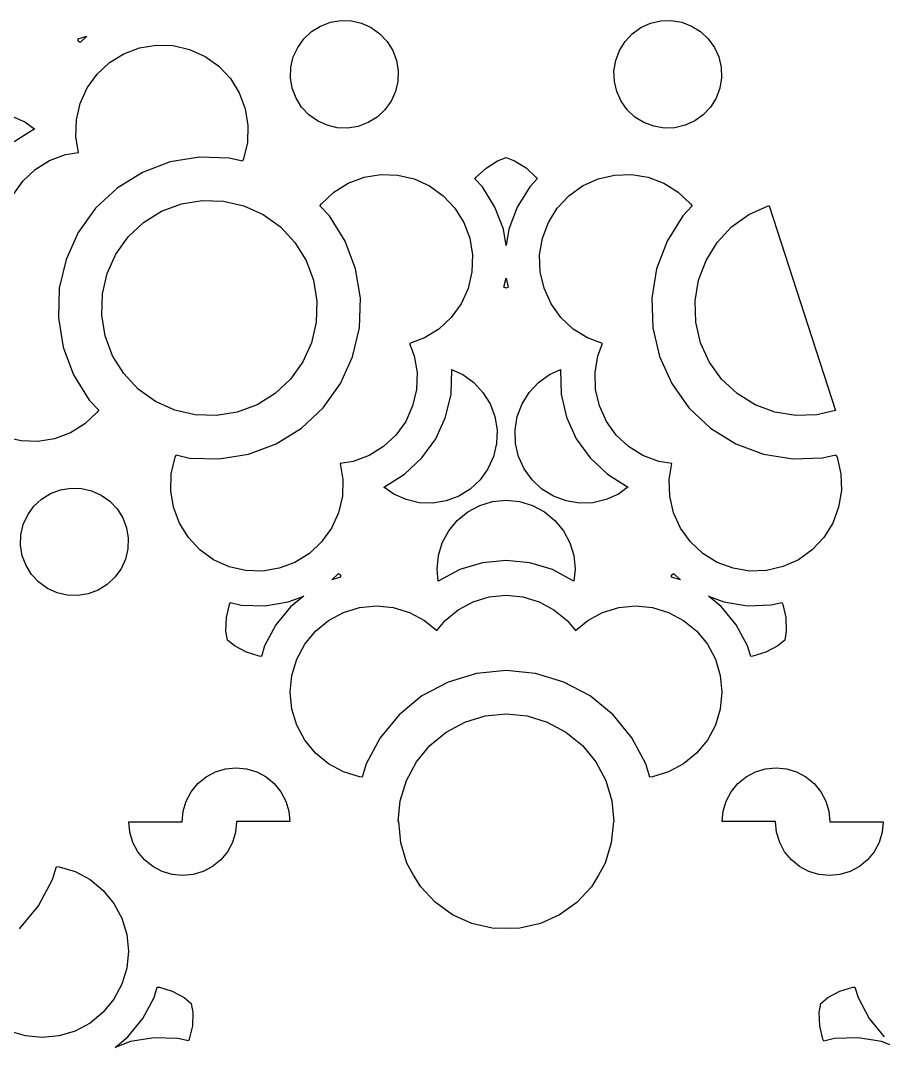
# Model space of a CAD drawing. Header units: metres. Extents: x -75 to 75, y 0 to 231.
# Drawn here: x 12.95 to 40.58, y 51.41 to 84.3 of the extents above; entities that cross this region are included whole.
import ezdxf

# ---------------------------------------------------------------- set-up
doc = ezdxf.new("R2010")
doc.units = ezdxf.units.M

msp = doc.modelspace()

# ---------------------------------------------------------------- linework, layer by layer
for p, q in [((22.5584, 84.1242), (22.875, 84.2436)), ((22.875, 84.2436), (23.2084, 84.2987)), ((23.2084, 84.2987), (23.5476, 84.2883)), ((23.5476, 84.2883), (23.8758, 84.2112)), ((23.8758, 84.2112), (24.1831, 84.072)), ((32.8186, 84.0726), (33.1242, 84.2112)), ((33.1242, 84.2112), (33.4524, 84.2877)), ((33.4524, 84.2877), (33.7916, 84.2993)), ((33.7916, 84.2993), (34.125, 84.2436)), ((34.125, 84.2436), (34.4416, 84.1242)), ((22.0244, 83.7148), (22.2714, 83.9456)), ((22.2714, 83.9456), (22.5584, 84.1242)), ((24.1831, 84.072), (24.4603, 83.8737)), ((32.5403, 83.8737), (32.8186, 84.0726)), ((34.4416, 84.1242), (34.7292, 83.945)), ((34.7292, 83.945), (34.9762, 83.7142)), ((14.7962, 83.7119), (15.0809, 83.7983)), ((14.8026, 83.6447), (14.7962, 83.7119)), ((14.8043, 83.6383), (14.8026, 83.6447)), ((14.8629, 83.5942), (14.8043, 83.6383)), ((15.0809, 83.7983), (14.8629, 83.5942)), ((21.8284, 83.4406), (22.0244, 83.7148)), ((24.4603, 83.8737), (24.6917, 83.6273)), ((24.6917, 83.6273), (24.8702, 83.3397)), ((32.1303, 83.3397), (32.3089, 83.6273)), ((32.3089, 83.6273), (32.5403, 83.8737)), ((34.9762, 83.7142), (35.1721, 83.44)), ((15.7982, 82.9506), (16.2591, 83.2376)), ((16.2591, 83.2376), (16.7659, 83.4278)), ((16.7659, 83.4278), (17.2993, 83.5154)), ((17.2993, 83.5154), (17.8421, 83.4985)), ((17.8421, 83.4985), (18.368, 83.3756)), ((18.368, 83.3756), (18.862, 83.1518)), ((21.6881, 83.1321), (21.8284, 83.4406)), ((24.8702, 83.3397), (24.9897, 83.0231)), ((32.0109, 83.0231), (32.1303, 83.3397)), ((35.1721, 83.44), (35.3119, 83.1315)), ((15.4033, 82.5807), (15.7982, 82.9506)), ((18.862, 83.1518), (19.3027, 82.8364)), ((21.6116, 82.8039), (21.6881, 83.1321)), ((24.9897, 83.0231), (25.0442, 82.6897)), ((31.9558, 82.6897), (32.0109, 83.0231)), ((35.3119, 83.1315), (35.3878, 82.8033)), ((15.0884, 82.1411), (15.4033, 82.5807)), ((19.3027, 82.8364), (19.6726, 82.4415)), ((21.6006, 82.4647), (21.6116, 82.8039)), ((25.0442, 82.6897), (25.0332, 82.351)), ((31.968, 82.3516), (31.9558, 82.6897)), ((35.3878, 82.8033), (35.4, 82.4641)), ((19.6726, 82.4415), (19.9585, 81.9805)), ((21.6551, 82.1313), (21.6006, 82.4647)), ((25.0332, 82.351), (24.9566, 82.0229)), ((32.0439, 82.0229), (31.968, 82.3516)), ((35.4, 82.4641), (35.3449, 82.1301)), ((14.8646, 81.6471), (15.0884, 82.1411)), ((19.9585, 81.9805), (20.1487, 81.4743)), ((21.7745, 81.8147), (21.6551, 82.1313)), ((24.9566, 82.0229), (24.8169, 81.7144)), ((32.1837, 81.715), (32.0439, 82.0229)), ((35.3449, 82.1301), (35.2255, 81.8141)), ((14.7411, 81.1201), (14.8646, 81.6471)), ((21.9531, 81.5271), (21.7745, 81.8147)), ((24.8169, 81.7144), (24.6198, 81.439)), ((32.3797, 81.4401), (32.1837, 81.715)), ((35.2255, 81.8141), (35.0463, 81.5259)), ((20.1487, 81.4743), (20.2374, 80.9409)), ((22.1844, 81.2807), (21.9531, 81.5271)), ((22.4628, 81.0818), (22.1844, 81.2807)), ((24.6198, 81.439), (24.3733, 81.2088)), ((32.6267, 81.2094), (32.3797, 81.4401)), ((34.8156, 81.2795), (34.5413, 81.0835)), ((35.0463, 81.5259), (34.8156, 81.2795)), ((12.7013, 81.2285), (13.0967, 81.0499)), ((13.0967, 81.0499), (13.4133, 80.8238)), ((14.7243, 80.5785), (14.7411, 81.1201)), ((20.2374, 80.9409), (20.22, 80.3982)), ((22.7689, 80.9432), (22.4628, 81.0818)), ((23.0965, 80.8661), (22.7689, 80.9432)), ((24.0857, 81.0296), (23.7691, 80.9102)), ((24.3733, 81.2088), (24.0857, 81.0296)), ((32.9143, 81.0302), (32.6267, 81.2094)), ((33.2309, 80.9107), (32.9143, 81.0302)), ((34.2317, 80.9438), (33.9035, 80.8667)), ((34.5413, 81.0835), (34.2317, 80.9438)), ((13.3918, 80.8156), (12.7465, 80.4138)), ((13.4133, 80.8238), (13.3918, 80.8156)), ((23.4357, 80.8557), (23.0965, 80.8661)), ((23.7691, 80.9102), (23.4357, 80.8557)), ((33.5643, 80.8551), (33.2309, 80.9107)), ((33.9035, 80.8667), (33.5643, 80.8551)), ((14.8078, 80.0758), (14.7243, 80.5785)), ((20.22, 80.3982), (20.0965, 79.8723)), ((13.8847, 79.816), (14.3921, 80.0074)), ((14.3921, 80.0074), (14.8078, 80.0758)), ((13.4243, 79.5302), (13.8847, 79.816)), ((17.7452, 79.7708), (16.8569, 79.4362)), ((18.6828, 79.9256), (17.7452, 79.7708)), ((19.632, 79.8949), (18.6828, 79.9256)), ((20.0611, 79.794), (19.632, 79.8949)), ((20.0965, 79.8723), (20.0611, 79.794)), ((27.8581, 79.576), (28.2269, 79.8056)), ((28.2269, 79.8056), (28.5006, 79.9082)), ((28.5006, 79.9082), (28.7737, 79.8062)), ((28.7737, 79.8062), (29.1425, 79.5765)), ((13.0294, 79.1596), (13.4243, 79.5302)), ((16.8569, 79.4362), (16.0504, 78.9352)), ((23.4473, 79.0866), (23.9541, 79.2773)), ((23.9541, 79.2773), (24.4875, 79.3649)), ((24.4875, 79.3649), (25.0297, 79.3487)), ((25.0297, 79.3487), (25.5562, 79.2252)), ((27.5033, 79.2263), (27.5421, 79.2802)), ((27.5421, 79.2802), (27.8581, 79.576)), ((29.1425, 79.5765), (29.4579, 79.2808)), ((29.4579, 79.2808), (29.4967, 79.2269)), ((31.4444, 79.2257), (31.9703, 79.3481)), ((31.9703, 79.3481), (32.513, 79.3661)), ((32.513, 79.3661), (33.0459, 79.2779)), ((33.0459, 79.2779), (33.5533, 79.0872)), ((12.714, 78.7201), (13.0294, 79.1596)), ((22.9864, 78.8001), (23.4473, 79.0866)), ((25.5562, 79.2252), (26.0502, 79.0013)), ((26.0502, 79.0013), (26.4903, 78.6859)), ((27.7439, 78.9683), (27.5033, 79.2263)), ((28.1457, 78.3235), (27.7439, 78.9683)), ((29.2561, 78.9689), (28.8543, 78.3235)), ((29.4967, 79.2269), (29.2561, 78.9689)), ((30.5097, 78.6865), (30.9498, 79.0019)), ((30.9498, 79.0019), (31.4444, 79.2257)), ((33.5533, 79.0872), (34.0142, 78.8001)), ((16.0504, 78.9352), (15.3569, 78.2847)), ((22.5915, 78.4302), (22.9864, 78.8001)), ((26.4903, 78.6859), (26.8602, 78.291)), ((30.1398, 78.2916), (30.5097, 78.6865)), ((34.0142, 78.8001), (34.4085, 78.4308)), ((15.3569, 78.2847), (14.8032, 77.5135)), ((17.4716, 78.1884), (18.1053, 78.4279)), ((18.1053, 78.4279), (18.7739, 78.5375)), ((18.7739, 78.5375), (19.4511, 78.5154)), ((19.4511, 78.5154), (20.1092, 78.3618)), ((20.1092, 78.3618), (20.7244, 78.0835)), ((22.5422, 78.3618), (22.5915, 78.4302)), ((22.8443, 78.0394), (22.5422, 78.3618)), ((26.8602, 78.291), (27.1467, 77.8301)), ((28.413, 77.6126), (28.1457, 78.3235)), ((28.8543, 78.3235), (28.587, 77.6132)), ((29.8539, 77.8307), (30.1398, 78.2916)), ((34.4578, 78.3624), (34.1563, 78.04)), ((34.4085, 78.4308), (34.4578, 78.3624)), ((36.2727, 78.0817), (36.8914, 78.3612)), ((36.8914, 78.3612), (36.9192, 78.3677)), ((36.9192, 78.3677), (39.0509, 71.8072)), ((16.8964, 77.8307), (17.4716, 78.1884)), ((20.7244, 78.0835), (21.2782, 77.6869)), ((23.3459, 77.2328), (22.8443, 78.0394)), ((34.1563, 78.04), (33.6547, 77.2334)), ((35.7224, 77.6874), (36.2727, 78.0817)), ((16.4023, 77.3674), (16.8964, 77.8307)), ((21.2782, 77.6869), (21.7403, 77.1928)), ((27.1467, 77.8301), (27.3369, 77.3239)), ((29.6631, 77.3245), (29.8539, 77.8307)), ((35.2597, 77.1934), (35.7224, 77.6874)), ((14.8032, 77.5135), (14.4124, 76.649)), ((16.0081, 76.8183), (16.4023, 77.3674)), ((27.3369, 77.3239), (27.4256, 76.7899)), ((28.5, 77.0902), (28.413, 77.6126)), ((28.587, 77.6132), (28.5, 77.0902)), ((29.5744, 76.7904), (29.6631, 77.3245)), ((21.7403, 77.1928), (22.0981, 76.6182)), ((23.6798, 76.344), (23.3459, 77.2328)), ((33.6547, 77.2334), (33.3202, 76.3445)), ((34.9025, 76.6182), (35.2597, 77.1934)), ((14.4124, 76.649), (14.1955, 75.7235)), ((15.7292, 76.2013), (16.0081, 76.8183)), ((27.4256, 76.7899), (27.4082, 76.2477)), ((29.593, 76.2477), (29.5744, 76.7904)), ((22.0981, 76.6182), (22.3369, 75.9833)), ((23.8352, 75.407), (23.6798, 76.344)), ((33.3202, 76.3445), (33.1653, 75.4075)), ((34.6631, 75.9839), (34.9025, 76.6182)), ((15.5749, 75.5426), (15.7292, 76.2013)), ((22.3369, 75.9833), (22.4465, 75.3159)), ((27.4082, 76.2477), (27.2847, 75.7218)), ((28.4322, 75.7601), (28.5, 76.0494)), ((28.5, 76.0494), (28.5678, 75.7607)), ((29.7153, 75.7224), (29.593, 76.2477)), ((34.5529, 75.3165), (34.6631, 75.9839)), ((14.1955, 75.7235), (14.1648, 74.7749)), ((27.2847, 75.7218), (27.0614, 75.2278)), ((28.4994, 75.7305), (28.4322, 75.7601)), ((28.5064, 75.7322), (28.4994, 75.7305)), ((28.5678, 75.7607), (28.5064, 75.7322)), ((29.9391, 75.2278), (29.7153, 75.7224)), ((15.5535, 74.866), (15.5749, 75.5426)), ((23.8045, 74.4583), (23.8352, 75.407)), ((33.1653, 75.4075), (33.1961, 74.4589)), ((22.4465, 75.3159), (22.4251, 74.6393)), ((27.0614, 75.2278), (26.7454, 74.7877)), ((30.254, 74.7888), (29.9391, 75.2278)), ((34.5761, 74.6398), (34.5529, 75.3165)), ((14.1648, 74.7749), (14.3202, 73.8379)), ((15.6631, 74.1986), (15.5535, 74.866)), ((26.7454, 74.7877), (26.3511, 74.4178)), ((30.6494, 74.4183), (30.254, 74.7888)), ((22.4251, 74.6393), (22.2708, 73.9806)), ((23.5876, 73.5329), (23.8045, 74.4583)), ((26.3511, 74.4178), (25.8907, 74.1319)), ((31.1098, 74.1325), (30.6494, 74.4183)), ((33.1961, 74.4589), (33.4129, 73.5335)), ((34.7297, 73.9811), (34.5761, 74.6398)), ((15.9019, 73.5637), (15.6631, 74.1986)), ((25.8907, 74.1319), (25.4135, 73.9527)), ((31.587, 73.9533), (31.1098, 74.1325)), ((14.3202, 73.8379), (14.6541, 72.949)), ((22.2708, 73.9806), (21.9919, 73.3636)), ((25.4135, 73.9527), (25.5614, 73.5579)), ((31.4386, 73.5584), (31.587, 73.9533)), ((35.0086, 73.3636), (34.7297, 73.9811)), ((16.2597, 72.989), (15.9019, 73.5637)), ((21.9919, 73.3636), (21.5971, 72.8139)), ((23.1968, 72.6684), (23.5876, 73.5329)), ((25.5614, 73.5579), (25.6495, 73.0233)), ((31.3505, 73.0238), (31.4386, 73.5584)), ((33.4129, 73.5335), (33.8037, 72.6684)), ((35.4023, 72.8145), (35.0086, 73.3636)), ((25.6495, 73.0233), (25.6327, 72.4817)), ((26.7373, 72.3367), (26.7622, 73.0963)), ((26.7622, 73.0963), (26.7582, 73.1189)), ((26.7582, 73.1189), (27.113, 72.9577)), ((29.8875, 72.9583), (30.2424, 73.1189)), ((30.2424, 73.1189), (30.2383, 73.0969)), ((30.2383, 73.0969), (30.2633, 72.3373)), ((31.3684, 72.4823), (31.3505, 73.0238)), ((14.6541, 72.949), (15.1557, 72.1425)), ((16.7218, 72.495), (16.2597, 72.989)), ((21.5971, 72.8139), (21.1036, 72.3512)), ((27.113, 72.9577), (27.4644, 72.7055)), ((27.4644, 72.7055), (27.7607, 72.3901)), ((29.2393, 72.3907), (29.5356, 72.7061)), ((29.5356, 72.7061), (29.8875, 72.9583)), ((35.8964, 72.3518), (35.4023, 72.8145)), ((17.2756, 72.0984), (16.7218, 72.495)), ((22.6431, 71.8972), (23.1968, 72.6684)), ((25.6327, 72.4817), (25.5092, 71.9558)), ((27.7607, 72.3901), (27.9892, 72.0219)), ((29.0108, 72.0225), (29.2393, 72.3907)), ((31.4914, 71.9564), (31.3684, 72.4823)), ((33.8037, 72.6684), (34.3569, 71.8978)), ((15.1557, 72.1425), (15.4578, 71.8201)), ((17.8908, 71.8201), (17.2756, 72.0984)), ((21.1036, 72.3512), (20.5284, 71.9935)), ((26.5639, 71.5969), (26.7373, 72.3367)), ((30.2633, 72.3373), (30.4361, 71.5974)), ((36.4721, 71.994), (35.8964, 72.3518)), ((15.4079, 71.7511), (15.0136, 71.3817)), ((15.4578, 71.8201), (15.4079, 71.7511)), ((18.5489, 71.6664), (17.8908, 71.8201)), ((19.8947, 71.754), (19.2261, 71.6444)), ((20.5284, 71.9935), (19.8947, 71.754)), ((21.9496, 71.2466), (22.6431, 71.8972)), ((25.5092, 71.9558), (25.286, 71.4618)), ((27.9892, 72.0219), (28.1422, 71.616)), ((28.8578, 71.6166), (29.0108, 72.0225)), ((31.7146, 71.4618), (31.4914, 71.9564)), ((34.3569, 71.8978), (35.0504, 71.2472)), ((37.1059, 71.7546), (36.4721, 71.994)), ((37.7739, 71.6444), (37.1059, 71.7546)), ((39.0509, 71.8072), (38.4511, 71.667)), ((15.0136, 71.3817), (14.5527, 71.0953)), ((19.2261, 71.6444), (18.5489, 71.6664)), ((25.286, 71.4618), (24.97, 71.0217)), ((26.2508, 70.9051), (26.5639, 71.5969)), ((28.1422, 71.616), (28.2124, 71.1898)), ((28.7876, 71.1904), (28.8578, 71.6166)), ((30.4361, 71.5974), (30.7498, 70.9051)), ((32.0294, 71.0228), (31.7146, 71.4618)), ((38.4511, 71.667), (37.7739, 71.6444)), ((14.5527, 71.0953), (14.0459, 70.9045)), ((21.1431, 70.7457), (21.9496, 71.2466)), ((28.2124, 71.1898), (28.1985, 70.7561)), ((28.8021, 70.7567), (28.7876, 71.1904)), ((35.0504, 71.2472), (35.8569, 70.7462)), ((12.9703, 70.8332), (12.4438, 70.9567)), ((13.5125, 70.8164), (12.9703, 70.8332)), ((14.0459, 70.9045), (13.5125, 70.8164)), ((20.2548, 70.4111), (21.1431, 70.7457)), ((24.97, 71.0217), (24.5757, 70.6517)), ((25.8084, 70.2876), (26.2508, 70.9051)), ((28.1985, 70.7561), (28.0999, 70.3351)), ((28.9001, 70.3357), (28.8021, 70.7567)), ((30.7498, 70.9051), (31.1922, 70.2882)), ((32.4243, 70.6523), (32.0294, 71.0228)), ((35.8569, 70.7462), (36.7458, 70.4117)), ((19.3172, 70.2563), (20.2548, 70.4111)), ((24.5757, 70.6517), (24.1153, 70.3659)), ((32.8847, 70.3665), (32.4243, 70.6523)), ((36.7458, 70.4117), (37.6828, 70.2569)), ((17.78, 69.7837), (17.9035, 70.3096)), ((17.9035, 70.3096), (17.9389, 70.3879)), ((17.9389, 70.3879), (18.368, 70.287)), ((18.368, 70.287), (19.3172, 70.2563)), ((23.6079, 70.1745), (23.1922, 70.1061)), ((23.1922, 70.1061), (23.2757, 69.6034)), ((24.1153, 70.3659), (23.6079, 70.1745)), ((25.2535, 69.7681), (25.8084, 70.2876)), ((28.0999, 70.3351), (27.9213, 69.9403)), ((29.0793, 69.9403), (28.9001, 70.3357)), ((31.1922, 70.2882), (31.7465, 69.7686)), ((33.3926, 70.1751), (32.8847, 70.3665)), ((33.8078, 70.1067), (33.3926, 70.1751)), ((33.7237, 69.604), (33.8078, 70.1067)), ((37.6828, 70.2569), (38.6314, 70.2876)), ((38.6314, 70.2876), (39.0611, 70.3885)), ((39.0611, 70.3885), (39.0965, 70.3102)), ((39.0965, 70.3102), (39.2188, 69.7843)), ((17.7626, 69.241), (17.78, 69.7837)), ((24.6082, 69.3662), (25.2535, 69.7681)), ((27.9213, 69.9403), (27.6691, 69.5883)), ((29.3309, 69.5889), (29.0793, 69.9403)), ((31.7465, 69.7686), (32.3918, 69.3668)), ((39.2188, 69.7843), (39.2374, 69.2416)), ((23.2757, 69.6034), (23.2589, 69.0618)), ((27.6691, 69.5883), (27.3537, 69.2926)), ((29.6469, 69.2932), (29.3309, 69.5889)), ((33.7417, 69.0624), (33.7237, 69.604)), ((13.6267, 68.9731), (13.9143, 69.1523)), ((13.9143, 69.1523), (14.2309, 69.2717)), ((14.2309, 69.2717), (14.5643, 69.3262)), ((14.5643, 69.3262), (14.9035, 69.3158)), ((14.9035, 69.3158), (15.2311, 69.2387)), ((15.2311, 69.2387), (15.5372, 69.1001)), ((15.5372, 69.1001), (15.8156, 68.9012)), ((17.8513, 68.7076), (17.7626, 69.241)), ((24.5867, 69.3581), (24.6082, 69.3662)), ((24.9033, 69.132), (24.5867, 69.3581)), ((25.2987, 68.9534), (24.9033, 69.132)), ((27.3537, 69.2926), (26.9849, 69.0636)), ((30.0151, 69.0641), (29.6469, 69.2932)), ((32.0967, 69.1326), (31.7018, 68.954)), ((32.4133, 69.3587), (32.0967, 69.1326)), ((32.3918, 69.3668), (32.4133, 69.3587)), ((39.2374, 69.2416), (39.1487, 68.7076)), ((13.3797, 68.7423), (13.6267, 68.9731)), ((15.8156, 68.9012), (16.0469, 68.6548)), ((23.2589, 69.0618), (23.1354, 68.5348)), ((25.7191, 68.8542), (25.2987, 68.9534)), ((26.1528, 68.8403), (25.7191, 68.8542)), ((26.5802, 68.9105), (26.1528, 68.8403)), ((26.9849, 69.0636), (26.5802, 68.9105)), ((27.2725, 68.5649), (27.6552, 68.7696)), ((27.6552, 68.7696), (28.0692, 68.8948)), ((28.0692, 68.8948), (28.5, 68.9372)), ((28.5, 68.9372), (28.9314, 68.8954)), ((28.9314, 68.8954), (29.3454, 68.7696)), ((29.3454, 68.7696), (29.7281, 68.5649)), ((30.4204, 68.9111), (30.0151, 69.0641)), ((30.8477, 68.8403), (30.4204, 68.9111)), ((31.2815, 68.8554), (30.8477, 68.8403)), ((31.7018, 68.954), (31.2815, 68.8554)), ((33.8652, 68.5353), (33.7417, 69.0624)), ((13.0434, 68.159), (13.1831, 68.4675)), ((13.1831, 68.4675), (13.3797, 68.7423)), ((16.0469, 68.6548), (16.2255, 68.3672)), ((18.0415, 68.2014), (17.8513, 68.7076)), ((23.1354, 68.5348), (22.9116, 68.0407)), ((26.9379, 68.2906), (27.2725, 68.5649)), ((29.7281, 68.5649), (30.0627, 68.2906)), ((34.0884, 68.0413), (33.8652, 68.5353)), ((39.1487, 68.7076), (38.9579, 68.2014)), ((12.9668, 67.8308), (13.0434, 68.159)), ((16.2255, 68.3672), (16.3449, 68.0506)), ((18.3274, 67.7404), (18.0415, 68.2014)), ((26.6631, 67.9555), (26.9379, 68.2906)), ((30.0627, 68.2906), (30.3375, 67.9555)), ((38.9579, 68.2014), (38.672, 67.7404)), ((12.9558, 67.4922), (12.9668, 67.8308)), ((16.3449, 68.0506), (16.3994, 67.7172)), ((22.9116, 68.0407), (22.5961, 67.6006)), ((26.459, 67.5734), (26.6631, 67.9555)), ((30.3375, 67.9555), (30.5416, 67.5734)), ((34.4039, 67.6018), (34.0884, 68.0413)), ((13.0103, 67.1588), (12.9558, 67.4922)), ((16.3994, 67.7172), (16.3884, 67.378)), ((18.6973, 67.3455), (18.3274, 67.7404)), ((22.5961, 67.6006), (22.2018, 67.2313)), ((26.3337, 67.1594), (26.459, 67.5734)), ((30.5416, 67.5734), (30.6663, 67.1594)), ((34.7982, 67.2319), (34.4039, 67.6018)), ((38.672, 67.7404), (38.3015, 67.3455)), ((13.1298, 66.8422), (13.0103, 67.1588)), ((16.3884, 67.378), (16.3119, 67.0498)), ((19.138, 67.0301), (18.6973, 67.3455)), ((22.2018, 67.2313), (21.7409, 66.9443)), ((26.2914, 66.7292), (26.3337, 67.1594)), ((30.6663, 67.1594), (30.7092, 66.728)), ((35.2591, 66.9449), (34.7982, 67.2319)), ((38.3015, 67.3455), (37.8626, 67.0307)), ((13.3083, 66.5546), (13.1298, 66.8422)), ((16.3119, 67.0498), (16.1716, 66.7413)), ((19.632, 66.8063), (19.138, 67.0301)), ((20.1579, 66.6833), (19.632, 66.8063)), ((21.7409, 66.9443), (21.2341, 66.7541)), ((27.7445, 66.9338), (27.0168, 66.7135)), ((28.5, 67.0086), (27.7445, 66.9338)), ((29.2561, 66.9338), (28.5, 67.0086)), ((29.9838, 66.7135), (29.2561, 66.9338)), ((35.7665, 66.7547), (35.2591, 66.9449)), ((37.3686, 66.8069), (36.8427, 66.6845)), ((37.8626, 67.0307), (37.3686, 66.8069)), ((13.5397, 66.3082), (13.3083, 66.5546)), ((15.975, 66.4665), (15.7286, 66.2363)), ((16.1716, 66.7413), (15.975, 66.4665)), ((20.7007, 66.666), (20.1579, 66.6833)), ((21.2341, 66.7541), (20.7007, 66.666)), ((22.9191, 66.3836), (23.1371, 66.5877)), ((23.2038, 66.47), (22.9191, 66.3836)), ((23.1371, 66.5877), (23.1957, 66.5436)), ((23.1957, 66.5436), (23.1974, 66.5372)), ((23.1974, 66.5372), (23.2038, 66.47)), ((26.3297, 66.3412), (26.2914, 66.7292)), ((27.0168, 66.7135), (26.3465, 66.3552)), ((30.6541, 66.3552), (29.9838, 66.7135)), ((30.7092, 66.728), (30.6709, 66.3412)), ((33.7968, 66.47), (33.8026, 66.5372)), ((34.0832, 66.383), (33.7968, 66.47)), ((33.8026, 66.5372), (33.8055, 66.5448)), ((33.8055, 66.5448), (33.8635, 66.5883)), ((33.8635, 66.5883), (34.0832, 66.383)), ((36.2993, 66.666), (35.7665, 66.7547)), ((36.8427, 66.6845), (36.2993, 66.666)), ((13.8169, 66.1099), (13.5397, 66.3082)), ((15.7286, 66.2363), (15.4416, 66.0577)), ((26.3465, 66.3552), (26.3297, 66.3412)), ((30.6709, 66.3412), (30.6541, 66.3552)), ((14.1242, 65.9707), (13.8169, 66.1099)), ((14.4524, 65.8936), (14.1242, 65.9707)), ((14.7916, 65.8832), (14.4524, 65.8936)), ((15.125, 65.9383), (14.7916, 65.8832)), ((15.4416, 66.0577), (15.125, 65.9383)), ((21.5229, 65.6779), (22.0204, 65.8652)), ((22.0204, 65.8652), (21.6093, 65.5277)), ((27.4435, 65.6843), (27.9613, 65.8409)), ((27.9613, 65.8409), (28.5, 65.8942)), ((28.5, 65.8942), (29.0392, 65.8414)), ((29.0392, 65.8414), (29.557, 65.6843)), ((35.3913, 65.5277), (34.9785, 65.8658)), ((34.9785, 65.8658), (35.4777, 65.6785)), ((19.5439, 65.1769), (19.6425, 65.5967)), ((19.6425, 65.5967), (19.6703, 65.6588)), ((19.6703, 65.6588), (20.0135, 65.5788)), ((20.0135, 65.5788), (20.7731, 65.5538)), ((20.7731, 65.5538), (21.5229, 65.6779)), ((21.6093, 65.5277), (21.128, 64.9404)), ((23.2943, 65.3387), (23.8115, 65.4953)), ((23.8115, 65.4953), (24.3507, 65.5486)), ((24.3507, 65.5486), (24.89, 65.4958)), ((24.89, 65.4958), (25.4083, 65.3387)), ((26.9658, 65.4286), (27.4435, 65.6843)), ((29.557, 65.6843), (30.0348, 65.4286)), ((31.5923, 65.3387), (32.1106, 65.4953)), ((32.1106, 65.4953), (32.6499, 65.5486)), ((32.6499, 65.5486), (33.1891, 65.4958)), ((33.1891, 65.4958), (33.7063, 65.3387)), ((35.8726, 64.9404), (35.3913, 65.5277)), ((35.4777, 65.6785), (36.2274, 65.5544)), ((36.2274, 65.5544), (36.987, 65.5793)), ((36.987, 65.5793), (37.3303, 65.6594)), ((37.3303, 65.6594), (37.3581, 65.5973)), ((37.3581, 65.5973), (37.4555, 65.1775)), ((19.53, 64.7426), (19.5439, 65.1769)), ((22.8153, 65.083), (23.2943, 65.3387)), ((25.4083, 65.3387), (25.8861, 65.083)), ((26.5465, 65.0847), (26.9658, 65.4286)), ((30.0348, 65.4286), (30.454, 65.0847)), ((31.1145, 65.083), (31.5923, 65.3387)), ((33.7063, 65.3387), (34.1853, 65.083)), ((37.4555, 65.1775), (37.4706, 64.7432)), ((21.128, 64.9404), (20.7697, 64.2701)), ((22.3972, 64.7392), (22.8153, 65.083)), ((25.8861, 65.083), (26.2798, 64.7595)), ((26.2798, 64.7595), (26.5465, 65.0847)), ((30.454, 65.0847), (30.7208, 64.7595)), ((30.7208, 64.7595), (31.1145, 65.083)), ((34.1853, 65.083), (34.6033, 64.7392)), ((36.2309, 64.2701), (35.8726, 64.9404)), ((19.5775, 64.4545), (19.53, 64.7426)), ((22.054, 64.3211), (22.3972, 64.7392)), ((34.6033, 64.7392), (34.9466, 64.3211)), ((37.4706, 64.7432), (37.4231, 64.455)), ((19.8031, 64.2695), (19.5775, 64.4545)), ((20.1863, 64.0648), (19.8031, 64.2695)), ((20.7697, 64.2701), (20.667, 63.9332)), ((21.7983, 63.8427), (22.054, 64.3211)), ((34.9466, 64.3211), (35.2023, 63.8427)), ((36.3336, 63.9332), (36.2309, 64.2701)), ((37.1975, 64.2695), (36.8142, 64.0648)), ((37.4231, 64.455), (37.1975, 64.2695)), ((20.5998, 63.939), (20.1863, 64.0648)), ((20.667, 63.9332), (20.5998, 63.939)), ((21.6411, 63.3255), (21.7983, 63.8427)), ((35.2023, 63.8427), (35.3589, 63.3255)), ((36.4008, 63.9396), (36.3336, 63.9332)), ((36.8142, 64.0648), (36.4008, 63.9396)), ((21.5884, 62.7869), (21.6411, 63.3255)), ((27.556, 63.3882), (26.6457, 63.1127)), ((28.5, 63.4821), (27.556, 63.3882)), ((29.4445, 63.3882), (28.5, 63.4821)), ((30.3549, 63.1127), (29.4445, 63.3882)), ((35.3589, 63.3255), (35.4122, 62.7857)), ((26.6457, 63.1127), (25.8084, 62.6645)), ((31.1922, 62.6645), (30.3549, 63.1127)), ((21.6417, 62.247), (21.5884, 62.7869)), ((25.8084, 62.6645), (25.0743, 62.0627)), ((31.9262, 62.0627), (31.1922, 62.6645)), ((35.4122, 62.7857), (35.3594, 62.247)), ((21.7983, 61.7292), (21.6417, 62.247)), ((35.3594, 62.247), (35.2023, 61.7292)), ((25.0743, 62.0627), (24.4725, 61.3286)), ((27.1791, 61.8278), (27.8268, 62.0238)), ((27.8268, 62.0238), (28.5, 62.0905)), ((28.5, 62.0905), (29.1738, 62.0244)), ((29.1738, 62.0244), (29.8214, 61.8278)), ((32.5281, 61.3286), (31.9262, 62.0627)), ((22.054, 61.2515), (21.7983, 61.7292)), ((26.5813, 61.5083), (27.1791, 61.8278)), ((29.8214, 61.8278), (30.4193, 61.5083)), ((35.2023, 61.7292), (34.946, 61.2509)), ((22.3972, 60.8334), (22.054, 61.2515)), ((24.4725, 61.3286), (24.0243, 60.4913)), ((26.0577, 61.0793), (26.5813, 61.5083)), ((30.4193, 61.5083), (30.9428, 61.0793)), ((32.9763, 60.4913), (32.5281, 61.3286)), ((34.946, 61.2509), (34.6028, 60.8328)), ((25.6281, 60.5551), (26.0577, 61.0793)), ((30.9428, 61.0793), (31.3725, 60.5551)), ((22.8153, 60.4896), (22.3972, 60.8334)), ((25.3092, 59.9579), (25.6281, 60.5551)), ((31.3725, 60.5551), (31.6914, 59.9579)), ((34.6028, 60.8328), (34.1853, 60.4896)), ((18.8968, 60.0709), (19.196, 60.2304)), ((19.196, 60.2304), (19.519, 60.3284)), ((19.519, 60.3284), (19.8553, 60.3614)), ((19.8553, 60.3614), (20.1921, 60.3289)), ((20.1921, 60.3289), (20.5151, 60.2304)), ((20.5151, 60.2304), (20.8143, 60.0709)), ((23.2943, 60.2339), (22.8153, 60.4896)), ((23.8115, 60.0767), (23.2943, 60.2339)), ((24.0243, 60.4913), (23.8967, 60.0692)), ((33.1039, 60.0692), (32.9763, 60.4913)), ((33.7063, 60.2339), (33.1891, 60.0773)), ((34.1853, 60.4896), (33.7063, 60.2339)), ((36.1863, 60.0709), (36.4855, 60.2304)), ((36.4855, 60.2304), (36.8084, 60.3284)), ((36.8084, 60.3284), (37.1453, 60.3614)), ((37.1453, 60.3614), (37.4816, 60.3289)), ((37.4816, 60.3289), (37.8046, 60.2304)), ((37.8046, 60.2304), (38.1032, 60.0709)), ((18.6353, 59.8564), (18.8968, 60.0709)), ((20.8143, 60.0709), (21.0758, 59.8564)), ((23.8967, 60.0692), (23.8115, 60.0767)), ((25.1126, 59.3108), (25.3092, 59.9579)), ((31.6914, 59.9579), (31.8874, 59.3108)), ((33.1891, 60.0773), (33.1039, 60.0692)), ((35.9248, 59.8564), (36.1863, 60.0709)), ((38.1032, 60.0709), (38.3647, 59.8564)), ((18.2613, 59.2963), (18.4207, 59.5949)), ((18.4207, 59.5949), (18.6353, 59.8564)), ((21.0758, 59.8564), (21.2903, 59.5949)), ((21.2903, 59.5949), (21.4498, 59.2963)), ((35.5508, 59.2963), (35.7102, 59.5949)), ((35.7102, 59.5949), (35.9248, 59.8564)), ((38.3647, 59.8564), (38.5793, 59.5949)), ((38.5793, 59.5949), (38.7387, 59.2963)), ((18.1633, 58.9733), (18.2613, 59.2963)), ((21.4498, 59.2963), (21.5472, 58.9733)), ((25.0465, 58.6399), (25.1126, 59.3108)), ((31.8874, 59.3108), (31.9541, 58.6399)), ((35.4528, 58.9733), (35.5508, 59.2963)), ((38.7387, 59.2963), (38.8361, 58.9733)), ((18.1302, 58.6329), (18.1633, 58.9733)), ((21.5472, 58.9733), (21.5803, 58.6399)), ((35.4203, 58.6399), (35.4528, 58.9733)), ((38.8361, 58.9733), (38.8698, 58.6329)), ((16.4528, 58.2995), (16.4197, 58.6329)), ((16.4197, 58.6329), (18.1302, 58.6329)), ((19.8698, 58.6399), (19.8367, 58.2995)), ((21.5803, 58.6399), (19.8698, 58.6399)), ((25.0639, 58.6399), (25.0465, 58.6399)), ((25.1312, 57.9621), (25.0639, 58.6399)), ((31.9361, 58.6399), (31.8694, 57.9621)), ((31.9541, 58.6399), (31.9361, 58.6399)), ((37.1302, 58.6399), (35.4203, 58.6399)), ((37.1639, 58.2995), (37.1302, 58.6399)), ((38.8698, 58.6329), (40.5797, 58.6329)), ((40.5797, 58.6329), (40.5472, 58.2995)), ((16.5502, 57.9766), (16.4528, 58.2995)), ((19.8367, 58.2995), (19.7387, 57.9766)), ((37.2613, 57.9766), (37.1639, 58.2995)), ((40.5472, 58.2995), (40.4492, 57.9766)), ((16.7097, 57.6779), (16.5502, 57.9766)), ((19.7387, 57.9766), (19.5787, 57.6774)), ((25.3271, 57.315), (25.1312, 57.9621)), ((31.8694, 57.9621), (31.6729, 57.315)), ((37.4207, 57.6779), (37.2613, 57.9766)), ((40.4492, 57.9766), (40.2892, 57.6774)), ((16.9242, 57.4164), (16.7097, 57.6779)), ((19.5787, 57.6774), (19.3641, 57.4159)), ((37.6353, 57.4164), (37.4207, 57.6779)), ((40.2892, 57.6774), (40.0746, 57.4159)), ((17.1857, 57.2019), (16.9242, 57.4164)), ((19.3641, 57.4159), (19.1032, 57.2019)), ((25.5376, 56.9207), (25.3271, 57.315)), ((31.6729, 57.315), (31.463, 56.9207)), ((37.8968, 57.2019), (37.6353, 57.4164)), ((40.0746, 57.4159), (39.8137, 57.2019)), ((13.9757, 56.7815), (14.1033, 57.2036)), ((14.1033, 57.2036), (14.1885, 57.1961)), ((14.1885, 57.1961), (14.7057, 57.039)), ((14.7057, 57.039), (15.1847, 56.7833)), ((17.4849, 57.0424), (17.1857, 57.2019)), ((17.8079, 56.9439), (17.4849, 57.0424)), ((18.1447, 56.9114), (17.8079, 56.9439)), ((18.481, 56.9445), (18.1447, 56.9114)), ((18.804, 57.0424), (18.481, 56.9445)), ((19.1032, 57.2019), (18.804, 57.0424)), ((25.7684, 56.5496), (25.5376, 56.9207)), ((31.463, 56.9207), (31.231, 56.549)), ((38.1954, 57.0424), (37.8968, 57.2019)), ((38.5184, 56.9439), (38.1954, 57.0424)), ((38.8547, 56.9114), (38.5184, 56.9439)), ((39.1916, 56.9445), (38.8547, 56.9114)), ((39.5145, 57.0424), (39.1916, 56.9445)), ((39.8137, 57.2019), (39.5145, 57.0424)), ((13.5275, 55.9442), (13.9757, 56.7815)), ((15.1847, 56.7833), (15.6028, 56.4394)), ((15.6028, 56.4394), (15.946, 56.0214)), ((26.2311, 56.0556), (25.7684, 56.5496)), ((31.231, 56.549), (30.7683, 56.055)), ((12.9257, 55.2102), (13.5275, 55.9442)), ((15.946, 56.0214), (16.2017, 55.5436)), ((26.7849, 55.659), (26.2311, 56.0556)), ((30.7683, 56.055), (30.2151, 55.6584)), ((27.4001, 55.3812), (26.7849, 55.659)), ((30.2151, 55.6584), (29.6005, 55.3812)), ((16.2017, 55.5436), (16.3583, 55.0258)), ((28.0582, 55.227), (27.4001, 55.3812)), ((29.6005, 55.3812), (28.9424, 55.2276)), ((16.3583, 55.0258), (16.4116, 54.486)), ((28.5, 55.2125), (28.0582, 55.227)), ((28.9424, 55.2276), (28.5, 55.2125)), ((16.4116, 54.486), (16.3589, 53.9473)), ((16.3589, 53.9473), (16.2017, 53.4301)), ((16.2017, 53.4301), (15.9454, 52.9511)), ((17.2303, 53.0027), (17.333, 53.3396)), ((17.333, 53.3396), (17.4002, 53.3338)), ((17.4002, 53.3338), (17.8137, 53.208)), ((39.1858, 53.208), (39.5992, 53.3333)), ((39.5992, 53.3333), (39.6664, 53.3396)), ((39.6664, 53.3396), (39.7691, 53.0027)), ((16.872, 52.3325), (17.2303, 53.0027)), ((17.8137, 53.208), (18.1969, 53.0033)), ((18.1969, 53.0033), (18.4225, 52.8184)), ((38.5769, 52.8178), (38.8025, 53.0033)), ((38.8025, 53.0033), (39.1858, 53.208)), ((39.7691, 53.0027), (40.1274, 52.3325)), ((15.9454, 52.9511), (15.6022, 52.5331)), ((18.4225, 52.8184), (18.47, 52.5302)), ((38.5294, 52.5296), (38.5769, 52.8178)), ((15.6022, 52.5331), (15.1847, 52.1898)), ((16.3907, 51.7451), (16.872, 52.3325)), ((18.47, 52.5302), (18.4561, 52.0959)), ((38.5445, 52.0953), (38.5294, 52.5296)), ((40.1274, 52.3325), (40.6087, 51.7451)), ((15.1847, 52.1898), (14.7057, 51.9341)), ((18.4561, 52.0959), (18.3575, 51.6761)), ((38.6419, 51.6755), (38.5445, 52.0953)), ((13.11, 51.777), (12.5917, 51.9341)), ((13.6493, 51.7242), (13.11, 51.777)), ((14.1885, 51.7776), (13.6493, 51.7242)), ((14.7057, 51.9341), (14.1885, 51.7776)), ((15.9796, 51.4076), (16.3907, 51.7451)), ((17.2269, 51.719), (16.4771, 51.5949)), ((17.9865, 51.6941), (17.2269, 51.719)), ((18.3297, 51.614), (17.9865, 51.6941)), ((18.3575, 51.6761), (18.3297, 51.614)), ((38.6697, 51.6135), (38.6419, 51.6755)), ((39.013, 51.6935), (38.6697, 51.6135)), ((39.7726, 51.7184), (39.013, 51.6935)), ((40.5223, 51.5943), (39.7726, 51.7184)), ((16.4771, 51.5949), (15.9796, 51.4076)), ((41.0215, 51.407), (40.5223, 51.5943))]:
    msp.add_line(p, q)

doc.saveas('drawing.dxf')
